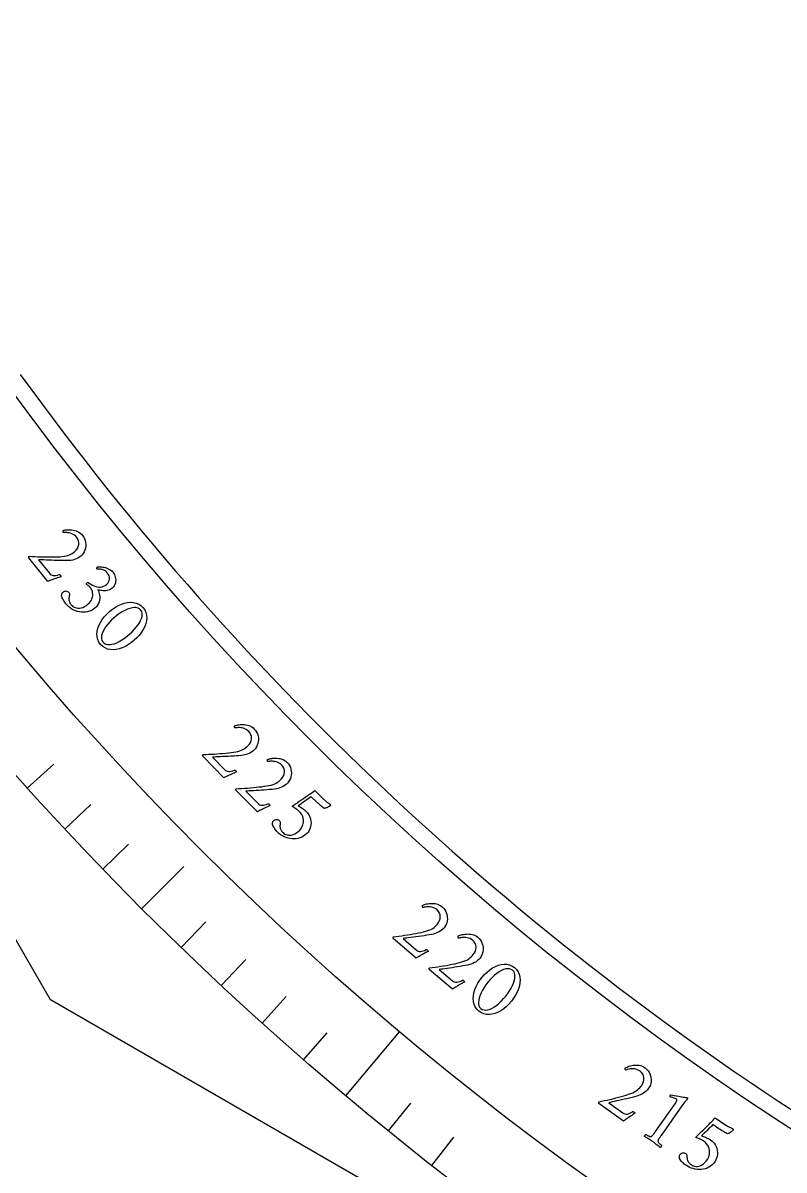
# Model space of a CAD drawing. Header units: millimetres. Extents: x -105 to 105, y -105 to 135.
# Drawn here: x -77.78 to -52.71, y -82.47 to -44.71 of the extents above; entities that cross this region are included whole.
import ezdxf

# ---------------------------------------------------------------- set-up
doc = ezdxf.new("R2010")
doc.units = ezdxf.units.MM
for name, color, linetype in [('CUT_INNER', 6, 'Continuous'), ('CUT_OUTER', 1, 'Continuous'), ('ENGRAVE', 7, 'Continuous'), ('ENGRAVE_FINE', 8, 'Continuous'), ('TEXT', 5, 'Continuous')]:
    doc.layers.add(name, color=color, linetype=linetype)

msp = doc.modelspace()

# ---------------------------------------------------------------- linework, layer by layer
at = {"layer": 'CUT_INNER'}
msp.add_lwpolyline([(-77.8647, -56.2805), (-77.5179, -56.7572), (-77.1682, -57.2318), (-76.8155, -57.7042), (-76.46, -58.1745), (-76.1016, -58.6425), (-75.7404, -59.1084), (-75.3763, -59.572), (-75.0093, -60.0334), (-74.6396, -60.4925), (-74.267, -60.9493), (-73.8916, -61.4039), (-73.5134, -61.8561), (-73.1325, -62.306), (-72.7488, -62.7536), (-72.3624, -63.1988), (-71.9733, -63.6416), (-71.5814, -64.082), (-71.1869, -64.52), (-70.7897, -64.9556), (-70.3898, -65.3887), (-69.9872, -65.8194), (-69.582, -66.2476), (-69.1742, -66.6733), (-68.7638, -67.0965), (-68.3508, -67.5172), (-67.9353, -67.9353), (-67.5172, -68.3508), (-67.0965, -68.7638), (-66.6733, -69.1742), (-66.2476, -69.582), (-65.8194, -69.9872), (-65.3887, -70.3898), (-64.9556, -70.7897), (-64.52, -71.1869), (-64.082, -71.5814), (-63.6416, -71.9733), (-63.1988, -72.3624), (-62.7536, -72.7488), (-62.306, -73.1325), (-61.8561, -73.5134), (-61.4039, -73.8916), (-60.9493, -74.267), (-60.4925, -74.6396), (-60.0334, -75.0093), (-59.572, -75.3763), (-59.1084, -75.7404), (-58.6425, -76.1016), (-58.1745, -76.46), (-57.7042, -76.8155), (-57.2318, -77.1682), (-56.7572, -77.5179), (-56.2805, -77.8647), (-55.8017, -78.2085), (-55.3208, -78.5495), (-54.8378, -78.8874), (-54.3527, -79.2224), (-53.8656, -79.5544), (-53.3764, -79.8834), (-52.8852, -80.2095), (-52.3921, -80.5324)], dxfattribs=at)
at = {"layer": 'CUT_OUTER'}
msp.add_lwpolyline([(105, 28.1347), (105, -28.1347), (76.8653, -76.8653), (28.1347, -105), (-28.1347, -105), (-76.8653, -76.8653), (-105, -28.1347), (-105, 28.1347)], dxfattribs=at)
at = {"layer": 'ENGRAVE'}
for points in [[(-73.8676, -73.8676), (-72.4792, -72.4792)], [(-67.1485, -80.0244), (-65.3815, -77.9187)]]:
    msp.add_lwpolyline(points, dxfattribs=at)
for radius in [104.4645, 101.7156, 96.6105]:
    msp.add_circle((0, 0), radius, dxfattribs=at)
at = {"layer": 'ENGRAVE_FINE'}
for points in [[(-77.6323, -69.9004), (-76.7568, -69.1121)], [(-76.4005, -71.2446), (-75.5389, -70.4412)], [(-75.1455, -72.5671), (-74.298, -71.7488)], [(-72.5671, -75.1455), (-71.7488, -74.298)], [(-71.2446, -76.4005), (-70.4412, -75.5389)], [(-69.9004, -77.6323), (-69.1121, -76.7568)], [(-68.5349, -78.8404), (-67.762, -77.9512)], [(-65.7416, -81.1842), (-65.0002, -80.2686)], [(-64.3148, -82.3191), (-63.5895, -81.3908)]]:
    msp.add_lwpolyline(points, dxfattribs=at)
at = {"layer": 'TEXT'}
for points in [[(-76.5247, -62.9415), (-76.5623, -62.9532), (-76.602, -62.966), (-76.6438, -62.9801), (-76.6876, -62.9954), (-76.7316, -63.0111), (-76.7739, -63.0263), (-76.8145, -63.0409), (-76.8533, -63.0551), (-76.8881, -63.068), (-76.9167, -63.0785), (-76.9391, -63.0869), (-76.9552, -63.0929), (-77.5841, -62.318), (-77.5843, -62.3123), (-77.5839, -62.3059), (-77.5828, -62.2988), (-77.5812, -62.291), (-77.5791, -62.2835), (-77.5766, -62.2774), (-77.5738, -62.2726), (-77.5705, -62.2692), (-77.4792, -62.2739), (-77.3863, -62.2781), (-77.2918, -62.2819), (-77.1957, -62.2853), (-77.0994, -62.288), (-77.0044, -62.2896), (-76.9106, -62.2902), (-76.8181, -62.2899), (-76.7286, -62.2883), (-76.6439, -62.2854), (-76.5641, -62.2812), (-76.4891, -62.2756), (-76.4154, -62.267), (-76.3497, -62.2549), (-76.2922, -62.2392), (-76.2428, -62.22), (-76.1979, -62.1974), (-76.1542, -62.1717), (-76.1116, -62.1429), (-76.0701, -62.111), (-76.019, -62.0622), (-75.9795, -62.0084), (-75.9515, -61.9498), (-75.9351, -61.8863), (-75.9311, -61.8221), (-75.9405, -61.761), (-75.9634, -61.7032), (-75.9996, -61.6486), (-76.0366, -61.608), (-76.0761, -61.5741), (-76.1181, -61.547), (-76.1627, -61.5265), (-76.2078, -61.5113), (-76.2512, -61.4999), (-76.2929, -61.4923), (-76.3331, -61.4884), (-76.3696, -61.487), (-76.4005, -61.4867), (-76.4258, -61.4874), (-76.4455, -61.4893), (-76.4501, -61.4816), (-76.4529, -61.4724), (-76.454, -61.4615), (-76.4534, -61.4489), (-76.4516, -61.4369), (-76.4494, -61.4275), (-76.4467, -61.4208), (-76.4435, -61.4167), (-76.4275, -61.4119), (-76.4055, -61.4072), (-76.3775, -61.4025), (-76.3436, -61.398), (-76.3053, -61.3948), (-76.2639, -61.394), (-76.2196, -61.3958), (-76.1724, -61.4), (-76.1238, -61.4073), (-76.0755, -61.4183), (-76.0275, -61.4331), (-75.9798, -61.4515), (-75.9338, -61.4747), (-75.8907, -61.5038), (-75.8506, -61.5388), (-75.8135, -61.5797), (-75.7749, -61.6341), (-75.7448, -61.6915), (-75.7234, -61.752), (-75.7105, -61.8155), (-75.7056, -61.8799), (-75.7082, -61.943), (-75.7183, -62.0047), (-75.7359, -62.0651), (-75.7605, -62.1222), (-75.7916, -62.1742), (-75.8294, -62.2211), (-75.8738, -62.2628), (-75.9225, -62.2992), (-75.9732, -62.3303), (-76.026, -62.3559), (-76.0809, -62.3761), (-76.1373, -62.3915), (-76.1949, -62.4025), (-76.2537, -62.4093), (-76.3136, -62.4118), (-76.3944, -62.4119), (-76.4786, -62.411), (-76.5662, -62.4093), (-76.657, -62.4066), (-76.7482, -62.4033), (-76.8366, -62.3999), (-76.9223, -62.3962), (-77.0052, -62.3924), (-77.0828, -62.3887), (-77.1521, -62.3854), (-77.2133, -62.3826), (-77.2663, -62.3802), (-76.9059, -62.8239), (-76.8775, -62.8534), (-76.8462, -62.8755), (-76.8122, -62.8903), (-76.7753, -62.8978), (-76.7345, -62.899), (-76.6888, -62.895), (-76.6382, -62.8857), (-76.5826, -62.8711), (-76.574, -62.8695), (-76.5654, -62.8712), (-76.5569, -62.8764), (-76.5485, -62.8849), (-76.5455, -62.8891), (-76.5421, -62.8949), (-76.5384, -62.9023), (-76.5343, -62.9114), (-76.5305, -62.9206), (-76.5277, -62.9287), (-76.5257, -62.9357), (-76.5247, -62.9415)], [(-74.8041, -62.8021), (-74.7822, -62.8323), (-74.7633, -62.8672), (-74.7472, -62.907), (-74.734, -62.9515), (-74.7252, -62.9989), (-74.7221, -63.0472), (-74.7247, -63.0963), (-74.7331, -63.1462), (-74.7485, -63.195), (-74.7724, -63.2408), (-74.8046, -63.2834), (-74.8452, -63.3229), (-74.8811, -63.3495), (-74.9192, -63.3707), (-74.9596, -63.3863), (-75.0022, -63.3965), (-75.0456, -63.4022), (-75.0886, -63.4046), (-75.1309, -63.4036), (-75.1728, -63.3993), (-75.2127, -63.393), (-75.2493, -63.386), (-75.2825, -63.3784), (-75.3125, -63.3701), (-75.2923, -63.4075), (-75.2754, -63.4496), (-75.2617, -63.4963), (-75.2512, -63.5477), (-75.2455, -63.6018), (-75.246, -63.6567), (-75.2529, -63.7124), (-75.266, -63.7689), (-75.2869, -63.8244), (-75.3172, -63.8771), (-75.3568, -63.927), (-75.4059, -63.974), (-75.4631, -64.0174), (-75.5227, -64.0524), (-75.5849, -64.0792), (-75.6494, -64.0977), (-75.7153, -64.1086), (-75.781, -64.1127), (-75.8468, -64.1099), (-75.9126, -64.1004), (-75.9774, -64.0846), (-76.0405, -64.0631), (-76.1018, -64.036), (-76.1614, -64.0033), (-76.2181, -63.9657), (-76.2711, -63.9239), (-76.3204, -63.878), (-76.3658, -63.8279), (-76.3841, -63.8044), (-76.4032, -63.7769), (-76.4229, -63.7454), (-76.4433, -63.7099), (-76.4624, -63.6724), (-76.4785, -63.635), (-76.4913, -63.5975), (-76.501, -63.5602), (-76.5008, -63.5513), (-76.4992, -63.5394), (-76.4963, -63.5245), (-76.492, -63.5067), (-76.4861, -63.4883), (-76.4779, -63.4719), (-76.4676, -63.4576), (-76.4551, -63.4454), (-76.4311, -63.4284), (-76.4063, -63.4168), (-76.3809, -63.4107), (-76.3548, -63.4099), (-76.3298, -63.4139), (-76.3076, -63.4219), (-76.2883, -63.434), (-76.2718, -63.4501), (-76.2561, -63.4733), (-76.2469, -63.4978), (-76.2439, -63.5235), (-76.2474, -63.5505), (-76.2535, -63.5777), (-76.2585, -63.6043), (-76.2623, -63.6302), (-76.2651, -63.6554), (-76.2658, -63.6842), (-76.2628, -63.7125), (-76.2561, -63.7404), (-76.2457, -63.7679), (-76.2327, -63.7944), (-76.2183, -63.8195), (-76.2024, -63.8431), (-76.1852, -63.8653), (-76.1584, -63.8931), (-76.1275, -63.9175), (-76.0923, -63.9387), (-76.053, -63.9565), (-76.0099, -63.9693), (-75.9635, -63.9751), (-75.9137, -63.974), (-75.8607, -63.966), (-75.805, -63.9494), (-75.7473, -63.9223), (-75.6875, -63.8848), (-75.6257, -63.837), (-75.5843, -63.7977), (-75.5498, -63.7556), (-75.5222, -63.7108), (-75.5015, -63.6631), (-75.4872, -63.6141), (-75.479, -63.5651), (-75.4766, -63.5162), (-75.4803, -63.4672), (-75.4898, -63.42), (-75.5052, -63.3759), (-75.5264, -63.3352), (-75.5536, -63.2977), (-75.5693, -63.2803), (-75.5866, -63.2639), (-75.6055, -63.2485), (-75.6258, -63.2342), (-75.6456, -63.2211), (-75.6628, -63.2094), (-75.6774, -63.1991), (-75.6894, -63.1902), (-75.6849, -63.1764), (-75.6781, -63.1636), (-75.6691, -63.1518), (-75.6578, -63.1409), (-75.6503, -63.1351), (-75.6434, -63.1308), (-75.6371, -63.1279), (-75.6315, -63.1266), (-75.5841, -63.1603), (-75.535, -63.1906), (-75.4843, -63.2177), (-75.432, -63.2416), (-75.379, -63.2606), (-75.3262, -63.2734), (-75.2737, -63.2799), (-75.2214, -63.28), (-75.1698, -63.2725), (-75.1195, -63.2557), (-75.0704, -63.2298), (-75.0226, -63.1946), (-74.9838, -63.1555), (-74.955, -63.112), (-74.9361, -63.064), (-74.9272, -63.0117), (-74.9286, -62.9581), (-74.9408, -62.9065), (-74.9637, -62.8568), (-74.9975, -62.8091), (-75.0275, -62.7774), (-75.0597, -62.7514), (-75.0941, -62.7309), (-75.1307, -62.7161), (-75.1675, -62.7056), (-75.2023, -62.6979), (-75.2353, -62.6931), (-75.2663, -62.6911), (-75.2937, -62.6904), (-75.3159, -62.6894), (-75.3329, -62.6881), (-75.3447, -62.6864), (-75.3474, -62.6811), (-75.3482, -62.6742), (-75.347, -62.6656), (-75.3438, -62.6554), (-75.3391, -62.6449), (-75.3336, -62.6355), (-75.327, -62.6273), (-75.3196, -62.6202), (-75.2789, -62.6167), (-75.2367, -62.6159), (-75.1929, -62.6179), (-75.1476, -62.6225), (-75.1017, -62.6303), (-75.0559, -62.6419), (-75.0104, -62.6572), (-74.9652, -62.6761), (-74.9212, -62.6996), (-74.8797, -62.7284), (-74.8407, -62.7626), (-74.8041, -62.8021)], [(-73.8227, -63.9573), (-73.7657, -64.0351), (-73.7256, -64.1173), (-73.7025, -64.2039), (-73.6963, -64.2951), (-73.7052, -64.3889), (-73.7274, -64.4833), (-73.7629, -64.5783), (-73.8117, -64.674), (-73.8719, -64.7683), (-73.9417, -64.8592), (-74.0211, -64.9467), (-74.1101, -65.0308), (-74.2051, -65.108), (-74.3023, -65.1751), (-74.402, -65.232), (-74.504, -65.2786), (-74.606, -65.3137), (-74.7058, -65.3356), (-74.8034, -65.3445), (-74.8987, -65.3402), (-74.9894, -65.3213), (-75.0729, -65.2861), (-75.1494, -65.2346), (-75.2188, -65.1668), (-75.2743, -65.0904), (-75.3134, -65.0086), (-75.3359, -64.9213), (-75.3419, -64.8287), (-75.333, -64.7332), (-75.3109, -64.6373), (-75.2754, -64.5411), (-75.2267, -64.4445), (-75.1664, -64.3497), (-75.0962, -64.2588), (-75.0161, -64.1719), (-74.9262, -64.0888), (-74.8302, -64.0128), (-74.7322, -63.9469), (-74.6319, -63.8911), (-74.5296, -63.8454), (-74.4274, -63.8113), (-74.3278, -63.7902), (-74.2308, -63.7823), (-74.1362, -63.7874), (-74.0467, -63.8067), (-73.9646, -63.8415), (-73.89, -63.8916), (-73.8227, -63.9573)], [(-73.8931, -64.0375), (-73.9359, -63.9986), (-73.9863, -63.9719), (-74.0444, -63.9572), (-74.1103, -63.9547), (-74.1819, -63.9631), (-74.2574, -63.9813), (-74.3369, -64.0093), (-74.4202, -64.0471), (-74.5056, -64.0937), (-74.5911, -64.1479), (-74.6767, -64.21), (-74.7624, -64.2798), (-74.8433, -64.3533), (-74.917, -64.4282), (-74.9833, -64.5046), (-75.0424, -64.5825), (-75.0928, -64.6597), (-75.1333, -64.734), (-75.1639, -64.8055), (-75.1846, -64.874), (-75.1941, -64.9378), (-75.1909, -64.9948), (-75.175, -65.0451), (-75.1466, -65.0887), (-75.1005, -65.1309), (-75.0472, -65.1596), (-74.9867, -65.1746), (-74.919, -65.1761), (-74.8459, -65.1656), (-74.7692, -65.1447), (-74.6888, -65.1135), (-74.6047, -65.072), (-74.519, -65.022), (-74.4338, -64.9652), (-74.349, -64.9019), (-74.2647, -64.8318), (-74.1836, -64.7572), (-74.1104, -64.682), (-74.0452, -64.6064), (-73.988, -64.5303), (-73.9397, -64.4553), (-73.9011, -64.3831), (-73.8723, -64.3136), (-73.8532, -64.2469), (-73.845, -64.1849), (-73.8489, -64.1293), (-73.865, -64.0802), (-73.8931, -64.0375)], [(-70.7478, -69.3716), (-70.7843, -69.3865), (-70.8227, -69.4027), (-70.863, -69.4204), (-70.9054, -69.4395), (-70.9479, -69.4589), (-70.9887, -69.4777), (-71.0278, -69.4959), (-71.0652, -69.5134), (-71.0988, -69.5292), (-71.1263, -69.5422), (-71.1479, -69.5525), (-71.1634, -69.5599), (-71.8575, -68.8427), (-71.8582, -68.8371), (-71.8583, -68.8307), (-71.8579, -68.8236), (-71.857, -68.8157), (-71.8555, -68.808), (-71.8536, -68.8017), (-71.8512, -68.7967), (-71.8482, -68.793), (-71.7568, -68.7897), (-71.6639, -68.7858), (-71.5694, -68.7814), (-71.4734, -68.7764), (-71.3773, -68.7706), (-71.2825, -68.7639), (-71.189, -68.7564), (-71.0968, -68.748), (-71.0078, -68.7386), (-70.9237, -68.7283), (-70.8446, -68.7172), (-70.7704, -68.7051), (-70.6977, -68.6901), (-70.6333, -68.6723), (-70.5774, -68.6517), (-70.5298, -68.6282), (-70.4871, -68.6018), (-70.4458, -68.5724), (-70.4059, -68.54), (-70.3673, -68.5046), (-70.3207, -68.4515), (-70.286, -68.3945), (-70.2632, -68.3337), (-70.2524, -68.269), (-70.254, -68.2046), (-70.2687, -68.1447), (-70.2965, -68.0891), (-70.3374, -68.0379), (-70.3777, -68.0006), (-70.42, -67.9703), (-70.4643, -67.9469), (-70.5105, -67.9304), (-70.5567, -67.9192), (-70.601, -67.9116), (-70.6432, -67.9076), (-70.6835, -67.9073), (-70.72, -67.9091), (-70.7508, -67.9114), (-70.776, -67.9144), (-70.7954, -67.9179), (-70.8007, -67.9107), (-70.8043, -67.9018), (-70.8064, -67.891), (-70.8068, -67.8785), (-70.8061, -67.8663), (-70.8047, -67.8568), (-70.8026, -67.8499), (-70.7998, -67.8455), (-70.7843, -67.8393), (-70.7628, -67.8327), (-70.7353, -67.8256), (-70.7019, -67.8182), (-70.664, -67.8116), (-70.6229, -67.8072), (-70.5786, -67.8051), (-70.5312, -67.8052), (-70.4821, -67.8083), (-70.4331, -67.815), (-70.384, -67.8255), (-70.3349, -67.8397), (-70.2869, -67.8588), (-70.2415, -67.8841), (-70.1985, -67.9155), (-70.158, -67.953), (-70.1147, -68.0038), (-70.0798, -68.0584), (-70.0532, -68.1167), (-70.0348, -68.1789), (-70.0244, -68.2426), (-70.0215, -68.3057), (-70.0261, -68.368), (-70.0384, -68.4297), (-70.0579, -68.4888), (-70.0844, -68.5433), (-70.1179, -68.5933), (-70.1585, -68.6387), (-70.2038, -68.6792), (-70.2517, -68.7146), (-70.302, -68.7447), (-70.3549, -68.7696), (-70.4098, -68.7899), (-70.4663, -68.8059), (-70.5242, -68.8178), (-70.5836, -68.8255), (-70.6642, -68.8326), (-70.7481, -68.8391), (-70.8355, -68.845), (-70.9262, -68.8502), (-71.0173, -68.8549), (-71.1057, -68.8592), (-71.1914, -68.863), (-71.2744, -68.8664), (-71.3519, -68.8695), (-71.4213, -68.8723), (-71.4825, -68.8748), (-71.5355, -68.877), (-71.1378, -69.2876), (-71.1069, -69.3145), (-71.0738, -69.3338), (-71.0386, -69.3456), (-71.0012, -69.3499), (-70.9605, -69.3475), (-70.9153, -69.3395), (-70.8657, -69.3258), (-70.8116, -69.3065), (-70.8031, -69.3041), (-70.7945, -69.3051), (-70.7855, -69.3095), (-70.7764, -69.3173), (-70.7731, -69.3212), (-70.7692, -69.3267), (-70.7649, -69.3337), (-70.76, -69.3424), (-70.7554, -69.3512), (-70.7519, -69.3591), (-70.7493, -69.3658), (-70.7478, -69.3716)], [(-69.644, -70.4797), (-69.6802, -70.4952), (-69.7183, -70.512), (-69.7584, -70.5303), (-69.8004, -70.5501), (-69.8426, -70.5702), (-69.8831, -70.5896), (-69.9219, -70.6084), (-69.9591, -70.6265), (-69.9924, -70.6429), (-70.0197, -70.6563), (-70.0411, -70.6669), (-70.0566, -70.6746), (-70.7618, -69.9684), (-70.7626, -69.9628), (-70.7629, -69.9564), (-70.7626, -69.9493), (-70.7618, -69.9414), (-70.7604, -69.9337), (-70.7586, -69.9273), (-70.7562, -69.9223), (-70.7534, -69.9185), (-70.662, -69.9138), (-70.5692, -69.9085), (-70.4748, -69.9025), (-70.3788, -69.896), (-70.2828, -69.8887), (-70.1881, -69.8806), (-70.0948, -69.8716), (-70.0028, -69.8617), (-69.9139, -69.8509), (-69.83, -69.8393), (-69.7511, -69.8269), (-69.6771, -69.8136), (-69.6046, -69.7976), (-69.5405, -69.7787), (-69.4849, -69.7572), (-69.4377, -69.733), (-69.3954, -69.7059), (-69.3546, -69.6759), (-69.3152, -69.6428), (-69.2772, -69.6069), (-69.2314, -69.553), (-69.1976, -69.4955), (-69.1758, -69.4343), (-69.166, -69.3695), (-69.1686, -69.3051), (-69.1843, -69.2454), (-69.213, -69.1902), (-69.2547, -69.1397), (-69.2956, -69.1031), (-69.3383, -69.0734), (-69.3829, -69.0507), (-69.4294, -69.035), (-69.4758, -69.0245), (-69.5202, -69.0176), (-69.5625, -69.0143), (-69.6028, -69.0146), (-69.6392, -69.0169), (-69.67, -69.0198), (-69.6951, -69.0231), (-69.7145, -69.027), (-69.7199, -69.0199), (-69.7237, -69.011), (-69.7259, -69.0002), (-69.7265, -68.9877), (-69.726, -68.9756), (-69.7248, -68.966), (-69.7228, -68.959), (-69.72, -68.9546), (-69.7046, -68.9482), (-69.6832, -68.9412), (-69.6559, -68.9338), (-69.6226, -68.9258), (-69.5848, -68.9186), (-69.5437, -68.9136), (-69.4995, -68.9108), (-69.4521, -68.9101), (-69.403, -68.9124), (-69.3538, -68.9184), (-69.3046, -68.9281), (-69.2552, -68.9415), (-69.207, -68.9599), (-69.1612, -68.9844), (-69.1177, -69.0151), (-69.0766, -69.052), (-69.0326, -69.1021), (-68.9968, -69.1561), (-68.9692, -69.2141), (-68.9499, -69.2759), (-68.9384, -69.3395), (-68.9345, -69.4025), (-68.9382, -69.4649), (-68.9495, -69.5268), (-68.968, -69.5861), (-68.9937, -69.6411), (-69.0264, -69.6916), (-69.0663, -69.7376), (-69.111, -69.7789), (-69.1582, -69.815), (-69.2081, -69.8459), (-69.2606, -69.8716), (-69.3152, -69.8927), (-69.3714, -69.9097), (-69.4291, -69.9224), (-69.4884, -69.9311), (-69.5688, -69.9395), (-69.6527, -69.9473), (-69.7399, -69.9546), (-69.8306, -69.9612), (-69.9216, -69.9674), (-70.0099, -69.973), (-70.0955, -69.9782), (-70.1784, -69.9829), (-70.2559, -69.9872), (-70.3252, -69.9911), (-70.3864, -69.9945), (-70.4393, -69.9976), (-70.0352, -70.4019), (-70.0039, -70.4283), (-69.9705, -70.4471), (-69.9351, -70.4583), (-69.8977, -70.462), (-69.857, -70.459), (-69.812, -70.4503), (-69.7626, -70.4358), (-69.7088, -70.4156), (-69.7003, -70.4131), (-69.6916, -70.414), (-69.6827, -70.4182), (-69.6734, -70.4258), (-69.67, -70.4297), (-69.6661, -70.4352), (-69.6616, -70.4421), (-69.6566, -70.4507), (-69.6519, -70.4595), (-69.6482, -70.4673), (-69.6456, -70.474), (-69.644, -70.4797)], [(-68.458, -70.6542), (-68.4028, -70.7142), (-68.3587, -70.7767), (-68.3258, -70.8416), (-68.3041, -70.9089), (-68.2921, -70.9769), (-68.2884, -71.0438), (-68.2929, -71.1096), (-68.3057, -71.1743), (-68.3258, -71.236), (-68.3524, -71.2927), (-68.3854, -71.3446), (-68.4248, -71.3916), (-68.4773, -71.4406), (-68.533, -71.4817), (-68.592, -71.5147), (-68.6544, -71.5397), (-68.7187, -71.5573), (-68.7837, -71.5682), (-68.8494, -71.5722), (-68.9158, -71.5694), (-68.982, -71.5604), (-69.0469, -71.5455), (-69.1107, -71.5249), (-69.1733, -71.4985), (-69.2336, -71.4669), (-69.2906, -71.4308), (-69.3443, -71.3902), (-69.3947, -71.3451), (-69.4154, -71.3236), (-69.4371, -71.2981), (-69.46, -71.2688), (-69.4839, -71.2356), (-69.5068, -71.2003), (-69.5266, -71.1647), (-69.5432, -71.1288), (-69.5567, -71.0926), (-69.5574, -71.0838), (-69.557, -71.0718), (-69.5557, -71.0567), (-69.5533, -71.0385), (-69.5492, -71.0196), (-69.5428, -71.0025), (-69.534, -70.9872), (-69.5229, -70.9737), (-69.5007, -70.9544), (-69.4773, -70.9403), (-69.4526, -70.9316), (-69.4267, -70.9281), (-69.4014, -70.9295), (-69.3785, -70.9352), (-69.3581, -70.9452), (-69.34, -70.9595), (-69.3221, -70.981), (-69.3103, -71.0044), (-69.3048, -71.0297), (-69.3054, -71.0569), (-69.3087, -71.0846), (-69.3109, -71.1116), (-69.3121, -71.1377), (-69.3122, -71.1631), (-69.31, -71.1918), (-69.3041, -71.2197), (-69.2945, -71.2467), (-69.2814, -71.273), (-69.2657, -71.298), (-69.2488, -71.3215), (-69.2306, -71.3434), (-69.2111, -71.3637), (-69.1817, -71.3885), (-69.1484, -71.4097), (-69.1113, -71.4271), (-69.0703, -71.4408), (-69.0261, -71.449), (-68.9793, -71.4501), (-68.93, -71.4439), (-68.8781, -71.4305), (-68.8244, -71.4082), (-68.7697, -71.3753), (-68.7141, -71.3319), (-68.6576, -71.278), (-68.6277, -71.2429), (-68.6013, -71.2032), (-68.5784, -71.1589), (-68.5589, -71.11), (-68.5448, -71.0578), (-68.5381, -71.0036), (-68.5388, -70.9473), (-68.5469, -70.8889), (-68.5647, -70.8297), (-68.5944, -70.7708), (-68.6362, -70.7123), (-68.69, -70.6541), (-68.7087, -70.637), (-68.7316, -70.6182), (-68.7584, -70.5978), (-68.7893, -70.5758), (-68.8204, -70.5551), (-68.8479, -70.5386), (-68.872, -70.5263), (-68.8924, -70.5182), (-68.8949, -70.5146), (-68.8961, -70.51), (-68.8961, -70.5043), (-68.8947, -70.4975), (-68.8923, -70.4905), (-68.8891, -70.484), (-68.8852, -70.478), (-68.8804, -70.4725), (-68.8125, -70.426), (-68.7446, -70.3794), (-68.6767, -70.3329), (-68.6088, -70.2863), (-68.5421, -70.2405), (-68.4777, -70.1962), (-68.4156, -70.1536), (-68.3559, -70.1125), (-68.3002, -70.0739), (-68.2501, -70.0388), (-68.2057, -70.0071), (-68.1669, -69.9789), (-67.8673, -70.2695), (-67.846, -70.2895), (-67.824, -70.3092), (-67.8012, -70.3286), (-67.7777, -70.3478), (-67.7546, -70.3658), (-67.7331, -70.382), (-67.7134, -70.3962), (-67.6954, -70.4086), (-67.6804, -70.4186), (-67.6697, -70.4257), (-67.6632, -70.43), (-67.6611, -70.4314), (-67.659, -70.4393), (-67.657, -70.4465), (-67.6552, -70.4531), (-67.6535, -70.4591), (-67.6526, -70.4645), (-67.6531, -70.4696), (-67.655, -70.4744), (-67.6584, -70.4788), (-67.6631, -70.4828), (-67.6711, -70.4884), (-67.6825, -70.4957), (-67.6972, -70.5046), (-67.7143, -70.5143), (-67.7328, -70.5239), (-67.7527, -70.5334), (-67.7741, -70.5428), (-67.796, -70.5513), (-67.8175, -70.5581), (-67.8386, -70.5632), (-67.8594, -70.5666), (-67.8835, -70.5476), (-67.9096, -70.5265), (-67.9378, -70.5034), (-67.968, -70.4783), (-68.0004, -70.4507), (-68.0348, -70.42), (-68.0714, -70.3862), (-68.11, -70.3493), (-68.281, -70.1834), (-68.3355, -70.2208), (-68.3904, -70.2588), (-68.4454, -70.2972), (-68.5008, -70.3362), (-68.5558, -70.3748), (-68.6097, -70.412), (-68.6627, -70.4479), (-68.7146, -70.4825), (-68.6842, -70.4964), (-68.6511, -70.5141), (-68.6154, -70.5357), (-68.5771, -70.561), (-68.5399, -70.5873), (-68.5077, -70.6116), (-68.4803, -70.6339), (-68.458, -70.6542)], [(-64.4325, -75.2737), (-64.4675, -75.2917), (-64.5043, -75.3112), (-64.543, -75.3324), (-64.5835, -75.355), (-64.6242, -75.3781), (-64.6632, -75.4004), (-64.7005, -75.4219), (-64.7363, -75.4426), (-64.7683, -75.4613), (-64.7947, -75.4767), (-64.8153, -75.4887), (-64.8301, -75.4975), (-65.584, -74.8435), (-65.5852, -74.838), (-65.5859, -74.8317), (-65.5861, -74.8245), (-65.5859, -74.8165), (-65.5851, -74.8088), (-65.5837, -74.8023), (-65.5817, -74.7971), (-65.5791, -74.7932), (-65.4884, -74.7819), (-65.3961, -74.77), (-65.3024, -74.7573), (-65.2072, -74.744), (-65.1119, -74.7298), (-65.0181, -74.7149), (-64.9256, -74.6993), (-64.8345, -74.6829), (-64.7466, -74.6658), (-64.6638, -74.6482), (-64.5859, -74.6302), (-64.5131, -74.6117), (-64.4419, -74.5905), (-64.3794, -74.5671), (-64.3254, -74.5417), (-64.2801, -74.5141), (-64.2398, -74.4841), (-64.2013, -74.4512), (-64.1643, -74.4155), (-64.129, -74.3769), (-64.0871, -74.3199), (-64.0576, -74.2601), (-64.0402, -74.1975), (-64.035, -74.1321), (-64.0422, -74.0681), (-64.0621, -74.0097), (-64.0947, -73.9567), (-64.1399, -73.9093), (-64.1833, -73.8757), (-64.2281, -73.8492), (-64.2742, -73.8297), (-64.3217, -73.8173), (-64.3687, -73.8102), (-64.4134, -73.8065), (-64.4559, -73.8062), (-64.496, -73.8094), (-64.5322, -73.8143), (-64.5627, -73.8193), (-64.5875, -73.8245), (-64.6066, -73.8297), (-64.6125, -73.823), (-64.6169, -73.8144), (-64.6199, -73.8038), (-64.6214, -73.7914), (-64.6218, -73.7792), (-64.6212, -73.7696), (-64.6197, -73.7625), (-64.6173, -73.7579), (-64.6023, -73.7504), (-64.5815, -73.7419), (-64.5548, -73.7325), (-64.5221, -73.7222), (-64.4849, -73.7123), (-64.4443, -73.7044), (-64.4004, -73.6984), (-64.3532, -73.6944), (-64.304, -73.6932), (-64.2546, -73.6956), (-64.2048, -73.7018), (-64.1546, -73.7117), (-64.1052, -73.7265), (-64.0577, -73.7477), (-64.0122, -73.7752), (-63.9685, -73.8091), (-63.921, -73.8559), (-63.8815, -73.9073), (-63.8498, -73.9631), (-63.8261, -74.0234), (-63.8102, -74.086), (-63.8018, -74.1485), (-63.801, -74.2111), (-63.8078, -74.2736), (-63.8221, -74.3341), (-63.8438, -74.3908), (-63.8728, -74.4435), (-63.9093, -74.4922), (-63.9509, -74.5366), (-63.9955, -74.5759), (-64.043, -74.6103), (-64.0935, -74.6398), (-64.1465, -74.6647), (-64.2013, -74.6856), (-64.258, -74.7025), (-64.3165, -74.7153), (-64.3961, -74.7295), (-64.4792, -74.7433), (-64.5657, -74.7567), (-64.6556, -74.7698), (-64.746, -74.7825), (-64.8336, -74.7944), (-64.9187, -74.8057), (-65.001, -74.8163), (-65.078, -74.8261), (-65.1469, -74.835), (-65.2076, -74.8428), (-65.2602, -74.8496), (-64.8283, -75.2241), (-64.7952, -75.2481), (-64.7605, -75.2645), (-64.7244, -75.2732), (-64.6868, -75.2741), (-64.6465, -75.2683), (-64.6022, -75.2564), (-64.5539, -75.2384), (-64.5017, -75.2144), (-64.4935, -75.2113), (-64.4847, -75.2115), (-64.4755, -75.2151), (-64.4657, -75.222), (-64.462, -75.2257), (-64.4577, -75.2308), (-64.4528, -75.2375), (-64.4472, -75.2456), (-64.4418, -75.2541), (-64.4376, -75.2616), (-64.4345, -75.2681), (-64.4325, -75.2737)], [(-63.2362, -76.2814), (-63.271, -76.2999), (-63.3075, -76.3201), (-63.3458, -76.3418), (-63.386, -76.3651), (-63.4262, -76.3888), (-63.4649, -76.4117), (-63.5019, -76.4338), (-63.5373, -76.4551), (-63.5691, -76.4743), (-63.5952, -76.4901), (-63.6156, -76.5025), (-63.6303, -76.5115), (-64.3944, -75.8695), (-64.3957, -75.864), (-64.3965, -75.8576), (-64.3968, -75.8505), (-64.3967, -75.8425), (-64.396, -75.8348), (-64.3948, -75.8283), (-64.3929, -75.823), (-64.3903, -75.819), (-64.2997, -75.8064), (-64.2077, -75.7929), (-64.1142, -75.7788), (-64.0192, -75.764), (-63.9242, -75.7483), (-63.8306, -75.732), (-63.7384, -75.7148), (-63.6476, -75.697), (-63.56, -75.6785), (-63.4774, -75.6597), (-63.3998, -75.6404), (-63.3273, -75.6207), (-63.2564, -75.5984), (-63.1943, -75.5741), (-63.1407, -75.5478), (-63.0958, -75.5195), (-63.0561, -75.4889), (-63.018, -75.4554), (-62.9816, -75.419), (-62.9469, -75.3799), (-62.906, -75.3222), (-62.8774, -75.262), (-62.861, -75.1991), (-62.8568, -75.1337), (-62.8651, -75.0698), (-62.8859, -75.0117), (-62.9193, -74.9593), (-62.9652, -74.9125), (-63.0092, -74.8796), (-63.0543, -74.8538), (-63.1008, -74.8351), (-63.1484, -74.8235), (-63.1955, -74.8171), (-63.2403, -74.8141), (-63.2828, -74.8145), (-63.3229, -74.8183), (-63.359, -74.8238), (-63.3894, -74.8293), (-63.4141, -74.8348), (-63.4331, -74.8404), (-63.4391, -74.8337), (-63.4436, -74.8252), (-63.4468, -74.8147), (-63.4485, -74.8023), (-63.4491, -74.7901), (-63.4487, -74.7805), (-63.4473, -74.7734), (-63.4449, -74.7688), (-63.4301, -74.761), (-63.4094, -74.7522), (-63.3828, -74.7424), (-63.3504, -74.7315), (-63.3133, -74.721), (-63.2729, -74.7125), (-63.229, -74.7058), (-63.1819, -74.701), (-63.1328, -74.699), (-63.0833, -74.7007), (-63.0334, -74.7061), (-62.983, -74.7152), (-62.9334, -74.7293), (-62.8856, -74.7497), (-62.8396, -74.7765), (-62.7954, -74.8096), (-62.7472, -74.8557), (-62.7069, -74.9064), (-62.6743, -74.9617), (-62.6497, -75.0217), (-62.6327, -75.084), (-62.6234, -75.1464), (-62.6216, -75.2089), (-62.6274, -75.2715), (-62.6408, -75.3323), (-62.6615, -75.3893), (-62.6897, -75.4424), (-62.7254, -75.4918), (-62.7663, -75.5368), (-62.8103, -75.5768), (-62.8573, -75.612), (-62.9074, -75.6422), (-62.9599, -75.668), (-63.0144, -75.6898), (-63.0708, -75.7075), (-63.1291, -75.7213), (-63.2085, -75.7366), (-63.2913, -75.7518), (-63.3776, -75.7666), (-63.4673, -75.7811), (-63.5574, -75.7952), (-63.6449, -75.8085), (-63.7298, -75.8211), (-63.8119, -75.8331), (-63.8888, -75.8441), (-63.9575, -75.854), (-64.0181, -75.8628), (-64.0706, -75.8704), (-63.6328, -76.238), (-63.5993, -76.2615), (-63.5644, -76.2774), (-63.5281, -76.2855), (-63.4905, -76.2859), (-63.4503, -76.2794), (-63.4062, -76.2667), (-63.3582, -76.248), (-63.3064, -76.2232), (-63.2982, -76.22), (-63.2895, -76.2201), (-63.2801, -76.2235), (-63.2702, -76.2303), (-63.2665, -76.2339), (-63.2621, -76.2389), (-63.2571, -76.2455), (-63.2514, -76.2536), (-63.2459, -76.2619), (-63.2415, -76.2694), (-63.2383, -76.2758), (-63.2362, -76.2814)], [(-61.5951, -75.8048), (-61.5255, -75.8715), (-61.4717, -75.9455), (-61.4339, -76.0268), (-61.412, -76.1156), (-61.4045, -76.2094), (-61.4099, -76.3063), (-61.4284, -76.406), (-61.4598, -76.5087), (-61.5027, -76.6121), (-61.5557, -76.7137), (-61.6187, -76.8137), (-61.6917, -76.9119), (-61.7718, -77.0045), (-61.856, -77.0874), (-61.9442, -77.1607), (-62.0366, -77.2244), (-62.131, -77.2766), (-62.2255, -77.3155), (-62.32, -77.3412), (-62.4146, -77.3536), (-62.5072, -77.3507), (-62.5956, -77.3305), (-62.6799, -77.2931), (-62.7599, -77.2384), (-62.8279, -77.1728), (-62.8806, -77.099), (-62.9179, -77.0169), (-62.9399, -76.9268), (-62.9478, -76.8312), (-62.9426, -76.7329), (-62.9244, -76.632), (-62.8931, -76.5284), (-62.8502, -76.4246), (-62.7969, -76.3229), (-62.7331, -76.2234), (-62.659, -76.126), (-62.5777, -76.0344), (-62.4926, -75.9525), (-62.4035, -75.8801), (-62.3107, -75.8174), (-62.216, -75.766), (-62.1216, -75.728), (-62.0274, -75.7033), (-61.9334, -75.6919), (-61.8418, -75.6954), (-61.755, -75.7154), (-61.6727, -75.7518), (-61.5951, -75.8048)], [(-61.6505, -75.896), (-61.6994, -75.8652), (-61.7537, -75.8476), (-61.8135, -75.8433), (-61.8787, -75.8522), (-61.9478, -75.8729), (-62.0191, -75.904), (-62.0924, -75.9453), (-62.168, -75.997), (-62.244, -76.0577), (-62.3187, -76.126), (-62.3922, -76.202), (-62.4645, -76.2856), (-62.5315, -76.372), (-62.591, -76.4586), (-62.6431, -76.5454), (-62.6877, -76.6323), (-62.7239, -76.7171), (-62.7509, -76.7973), (-62.7686, -76.873), (-62.7771, -76.9441), (-62.7754, -77.0086), (-62.7623, -77.0642), (-62.738, -77.111), (-62.7024, -77.1489), (-62.6497, -77.1825), (-62.5922, -77.2015), (-62.53, -77.2058), (-62.4631, -77.1955), (-62.393, -77.1724), (-62.321, -77.1386), (-62.2472, -77.0939), (-62.1716, -77.0384), (-62.0959, -76.9742), (-62.0219, -76.9036), (-61.9494, -76.8264), (-61.8786, -76.7428), (-61.8116, -76.6552), (-61.7526, -76.5685), (-61.7015, -76.4827), (-61.6584, -76.3978), (-61.6238, -76.3156), (-61.5984, -76.2378), (-61.582, -76.1644), (-61.5748, -76.0954), (-61.5775, -76.0328), (-61.5911, -75.9788), (-61.6154, -75.9332), (-61.6505, -75.896)], [(-57.6268, -80.6029), (-57.6601, -80.6239), (-57.6951, -80.6466), (-57.7318, -80.671), (-57.7701, -80.6971), (-57.8086, -80.7236), (-57.8455, -80.7492), (-57.8809, -80.7739), (-57.9147, -80.7977), (-57.945, -80.8191), (-57.9699, -80.8367), (-57.9893, -80.8505), (-58.0034, -80.8606), (-58.8114, -80.2748), (-58.813, -80.2694), (-58.8143, -80.2631), (-58.8151, -80.256), (-58.8156, -80.248), (-58.8155, -80.2402), (-58.8147, -80.2337), (-58.8132, -80.2283), (-58.8109, -80.2242), (-58.7215, -80.205), (-58.6306, -80.1851), (-58.5383, -80.1643), (-58.4447, -80.1427), (-58.351, -80.1203), (-58.2588, -80.0973), (-58.1681, -80.0737), (-58.0788, -80.0494), (-57.9927, -80.0247), (-57.9117, -80), (-57.8357, -79.9752), (-57.7647, -79.9504), (-57.6957, -79.9231), (-57.6354, -79.8944), (-57.5839, -79.8643), (-57.5411, -79.8329), (-57.5037, -79.7995), (-57.4681, -79.7634), (-57.4344, -79.7246), (-57.4026, -79.683), (-57.3659, -79.6226), (-57.3416, -79.5605), (-57.3297, -79.4966), (-57.3303, -79.431), (-57.3431, -79.3679), (-57.368, -79.3114), (-57.405, -79.2615), (-57.4542, -79.2182), (-57.5004, -79.1885), (-57.5473, -79.166), (-57.5949, -79.1506), (-57.6433, -79.1424), (-57.6908, -79.1394), (-57.7356, -79.1396), (-57.778, -79.143), (-57.8177, -79.1497), (-57.8533, -79.1578), (-57.8833, -79.1654), (-57.9075, -79.1727), (-57.9261, -79.1796), (-57.9325, -79.1734), (-57.9376, -79.1652), (-57.9415, -79.155), (-57.9442, -79.1427), (-57.9456, -79.1306), (-57.9458, -79.121), (-57.945, -79.1138), (-57.9429, -79.109), (-57.9287, -79.1002), (-57.9087, -79.09), (-57.8829, -79.0783), (-57.8513, -79.0651), (-57.8151, -79.052), (-57.7753, -79.0406), (-57.7321, -79.0308), (-57.6854, -79.0227), (-57.6366, -79.0172), (-57.5871, -79.0154), (-57.5369, -79.0172), (-57.4861, -79.0226), (-57.4356, -79.0331), (-57.3864, -79.0501), (-57.3386, -79.0735), (-57.2922, -79.1034), (-57.2408, -79.146), (-57.1969, -79.1936), (-57.1606, -79.2465), (-57.1317, -79.3045), (-57.1103, -79.3655), (-57.0965, -79.4271), (-57.0903, -79.4893), (-57.0916, -79.5522), (-57.1006, -79.6137), (-57.1172, -79.672), (-57.1416, -79.7271), (-57.1736, -79.7788), (-57.2112, -79.8266), (-57.2522, -79.8697), (-57.2966, -79.9081), (-57.3444, -79.9419), (-57.3949, -79.9713), (-57.4477, -79.9969), (-57.5027, -80.0187), (-57.5599, -80.0366), (-57.638, -80.0576), (-57.7195, -80.0786), (-57.8045, -80.0995), (-57.893, -80.1204), (-57.9819, -80.1409), (-58.0682, -80.1604), (-58.1519, -80.1791), (-58.233, -80.1969), (-58.3088, -80.2133), (-58.3767, -80.2281), (-58.4365, -80.2412), (-58.4883, -80.2526), (-58.0254, -80.588), (-57.9903, -80.609), (-57.9544, -80.6223), (-57.9176, -80.6278), (-57.8801, -80.6255), (-57.8404, -80.6162), (-57.7973, -80.6004), (-57.7508, -80.5783), (-57.7009, -80.5499), (-57.693, -80.5461), (-57.6842, -80.5455), (-57.6747, -80.5483), (-57.6643, -80.5544), (-57.6604, -80.5577), (-57.6556, -80.5624), (-57.6501, -80.5686), (-57.6438, -80.5762), (-57.6378, -80.5842), (-57.6329, -80.5913), (-57.6292, -80.5975), (-57.6268, -80.6029)], [(-56.9482, -81.2022), (-56.2821, -80.2525), (-56.2665, -80.2287), (-56.2549, -80.2079), (-56.2474, -80.1901), (-56.244, -80.1752), (-56.2444, -80.1624), (-56.2484, -80.1506), (-56.2561, -80.1398), (-56.2673, -80.1301), (-56.283, -80.1208), (-56.3038, -80.1113), (-56.3297, -80.1014), (-56.3608, -80.0913), (-56.3926, -80.0819), (-56.4206, -80.074), (-56.4447, -80.0676), (-56.4651, -80.0628), (-56.4682, -80.0473), (-56.468, -80.0328), (-56.4645, -80.0194), (-56.4577, -80.0069), (-56.4576, -80.0067), (-56.4573, -80.0063), (-56.4568, -80.0055), (-56.456, -80.0045), (-56.4527, -80.0003), (-56.4493, -79.9975), (-56.446, -79.996), (-56.4428, -79.9958), (-56.3803, -80.0075), (-56.3181, -80.0186), (-56.2562, -80.0292), (-56.1947, -80.0394), (-56.136, -80.0488), (-56.0825, -80.0575), (-56.0343, -80.0654), (-55.9913, -80.0725), (-55.9558, -80.0785), (-55.9301, -80.083), (-55.9142, -80.0861), (-55.9081, -80.0876), (-55.9034, -80.091), (-55.8985, -80.0957), (-55.8958, -80.1016), (-55.8953, -80.1087), (-55.8968, -80.117), (-55.8994, -80.1255), (-55.9019, -80.1332), (-55.9043, -80.14), (-55.9065, -80.1461), (-55.9097, -80.1494), (-55.9192, -80.1592), (-55.935, -80.1755), (-55.9572, -80.1985), (-55.9841, -80.2281), (-56.0141, -80.2648), (-56.0473, -80.3085), (-56.0835, -80.3592), (-56.7625, -81.3321), (-56.7806, -81.3581), (-56.7979, -81.3834), (-56.8144, -81.4079), (-56.8302, -81.4316), (-56.8443, -81.4542), (-56.8559, -81.4755), (-56.8649, -81.4954), (-56.8714, -81.5139), (-56.8714, -81.5226), (-56.8679, -81.5333), (-56.8608, -81.5461), (-56.8502, -81.5609), (-56.8374, -81.5764), (-56.8235, -81.5916), (-56.8087, -81.6062), (-56.7929, -81.6205), (-56.7777, -81.6334), (-56.7648, -81.6441), (-56.7541, -81.6525), (-56.7457, -81.6586), (-56.7465, -81.6666), (-56.7492, -81.6759), (-56.754, -81.6865), (-56.7607, -81.6983), (-56.7685, -81.7094), (-56.7765, -81.7177), (-56.7845, -81.7233), (-56.7927, -81.7262), (-56.8267, -81.6991), (-56.8592, -81.6732), (-56.8904, -81.6485), (-56.9201, -81.6249), (-56.9499, -81.6018), (-56.9812, -81.5783), (-57.014, -81.5544), (-57.0483, -81.53), (-57.0815, -81.5071), (-57.1136, -81.4856), (-57.1445, -81.4657), (-57.1741, -81.4472), (-57.2043, -81.4288), (-57.2367, -81.4091), (-57.2713, -81.388), (-57.3081, -81.3656), (-57.3082, -81.357), (-57.3057, -81.3475), (-57.3006, -81.3372), (-57.2928, -81.326), (-57.284, -81.3156), (-57.2757, -81.3075), (-57.268, -81.3018), (-57.2607, -81.2984), (-57.252, -81.3041), (-57.2405, -81.3113), (-57.226, -81.3197), (-57.2087, -81.3296), (-57.1899, -81.3395), (-57.171, -81.3484), (-57.1521, -81.3563), (-57.1331, -81.363), (-57.1157, -81.3678), (-57.1017, -81.3697), (-57.0912, -81.3688), (-57.0841, -81.3651), (-57.0688, -81.3527), (-57.053, -81.3375), (-57.0367, -81.3197), (-57.0197, -81.299), (-57.0023, -81.2765), (-56.9846, -81.2528), (-56.9666, -81.228), (-56.9482, -81.2022)], [(-55.149, -81.4684), (-55.0842, -81.518), (-55.0299, -81.5718), (-54.9863, -81.63), (-54.9532, -81.6925), (-54.9296, -81.7574), (-54.9143, -81.8226), (-54.9073, -81.8882), (-54.9087, -81.9541), (-54.9178, -82.0184), (-54.9341, -82.0789), (-54.9576, -82.1358), (-54.9883, -82.1889), (-55.0314, -82.2462), (-55.0792, -82.2963), (-55.1316, -82.3391), (-55.1886, -82.3746), (-55.2489, -82.4031), (-55.3111, -82.425), (-55.3751, -82.4404), (-55.4409, -82.4492), (-55.5076, -82.4518), (-55.5742, -82.4485), (-55.6406, -82.4392), (-55.7068, -82.4241), (-55.7717, -82.4034), (-55.8341, -82.3778), (-55.8941, -82.3471), (-55.9515, -82.3114), (-55.9756, -82.2938), (-56.0014, -82.2726), (-56.029, -82.2477), (-56.0583, -82.2192), (-56.087, -82.1884), (-56.1127, -82.1567), (-56.1353, -82.1243), (-56.1549, -82.091), (-56.1571, -82.0824), (-56.1588, -82.0705), (-56.1601, -82.0554), (-56.1609, -82.037), (-56.1602, -82.0177), (-56.1568, -81.9998), (-56.1509, -81.9832), (-56.1422, -81.968), (-56.1237, -81.9451), (-56.1031, -81.9272), (-56.0803, -81.9143), (-56.0554, -81.9064), (-56.0303, -81.9034), (-56.0067, -81.905), (-55.9849, -81.9113), (-55.9646, -81.9223), (-55.9432, -81.9403), (-55.9276, -81.9613), (-55.9177, -81.9853), (-55.9136, -82.0121), (-55.912, -82.04), (-55.9095, -82.0669), (-55.9062, -82.0929), (-55.9019, -82.1179), (-55.8947, -82.1458), (-55.884, -82.1722), (-55.8699, -82.1972), (-55.8524, -82.2208), (-55.8327, -82.2427), (-55.8119, -82.2629), (-55.7902, -82.2813), (-55.7675, -82.2979), (-55.7342, -82.3172), (-55.6977, -82.3323), (-55.6581, -82.343), (-55.6154, -82.3494), (-55.5705, -82.3498), (-55.5242, -82.3427), (-55.4767, -82.328), (-55.4279, -82.3058), (-55.3789, -82.2745), (-55.3308, -82.2327), (-55.2835, -82.1803), (-55.2372, -82.1173), (-55.2139, -82.0776), (-55.1948, -82.0339), (-55.1799, -81.9863), (-55.1692, -81.9348), (-55.1644, -81.881), (-55.1672, -81.8264), (-55.1777, -81.771), (-55.1958, -81.715), (-55.2236, -81.6598), (-55.2631, -81.607), (-55.3144, -81.5566), (-55.3774, -81.5086), (-55.3989, -81.495), (-55.4246, -81.4805), (-55.4546, -81.4651), (-55.4888, -81.4488), (-55.5231, -81.4338), (-55.5531, -81.4223), (-55.5789, -81.4143), (-55.6004, -81.41), (-55.6035, -81.4068), (-55.6055, -81.4025), (-55.6064, -81.3969), (-55.6063, -81.39), (-55.6051, -81.3826), (-55.6031, -81.3757), (-55.6003, -81.3691), (-55.5966, -81.3628), (-55.5377, -81.3052), (-55.4789, -81.2476), (-55.4201, -81.1899), (-55.3614, -81.1323), (-55.3036, -81.0756), (-55.2479, -81.0208), (-55.1942, -80.968), (-55.1425, -80.9172), (-55.0943, -80.8695), (-55.0511, -80.8262), (-55.0129, -80.7873), (-54.9796, -80.7528), (-54.6341, -80.987), (-54.6097, -81.003), (-54.5846, -81.0186), (-54.5587, -81.0337), (-54.5322, -81.0485), (-54.5063, -81.0623), (-54.4824, -81.0744), (-54.4605, -81.0851), (-54.4406, -81.0941), (-54.4241, -81.1013), (-54.4123, -81.1065), (-54.4052, -81.1096), (-54.4029, -81.1106), (-54.3994, -81.118), (-54.3962, -81.1248), (-54.3933, -81.131), (-54.3906, -81.1365), (-54.3887, -81.1418), (-54.3883, -81.1469), (-54.3894, -81.1519), (-54.392, -81.1568), (-54.3959, -81.1616), (-54.4029, -81.1685), (-54.4128, -81.1777), (-54.4257, -81.189), (-54.4409, -81.2015), (-54.4574, -81.2141), (-54.4754, -81.2269), (-54.4948, -81.2399), (-54.5149, -81.2521), (-54.5349, -81.2625), (-54.5548, -81.2712), (-54.5747, -81.2782), (-54.6017, -81.2636), (-54.6311, -81.2474), (-54.6628, -81.2296), (-54.697, -81.2101), (-54.7337, -81.1885), (-54.7729, -81.1643), (-54.8148, -81.1373), (-54.8592, -81.1077), (-55.0564, -80.974), (-55.1036, -81.0204), (-55.151, -81.0673), (-55.1986, -81.1147), (-55.2463, -81.1627), (-55.2938, -81.2102), (-55.3405, -81.2562), (-55.3864, -81.3008), (-55.4315, -81.3439), (-55.3992, -81.3523), (-55.3635, -81.364), (-55.3246, -81.379), (-55.2825, -81.3973), (-55.2413, -81.4168), (-55.2053, -81.4351), (-55.1745, -81.4523), (-55.149, -81.4684)]]:
    msp.add_lwpolyline(points, close=True, dxfattribs=at)

doc.saveas('drawing.dxf')
